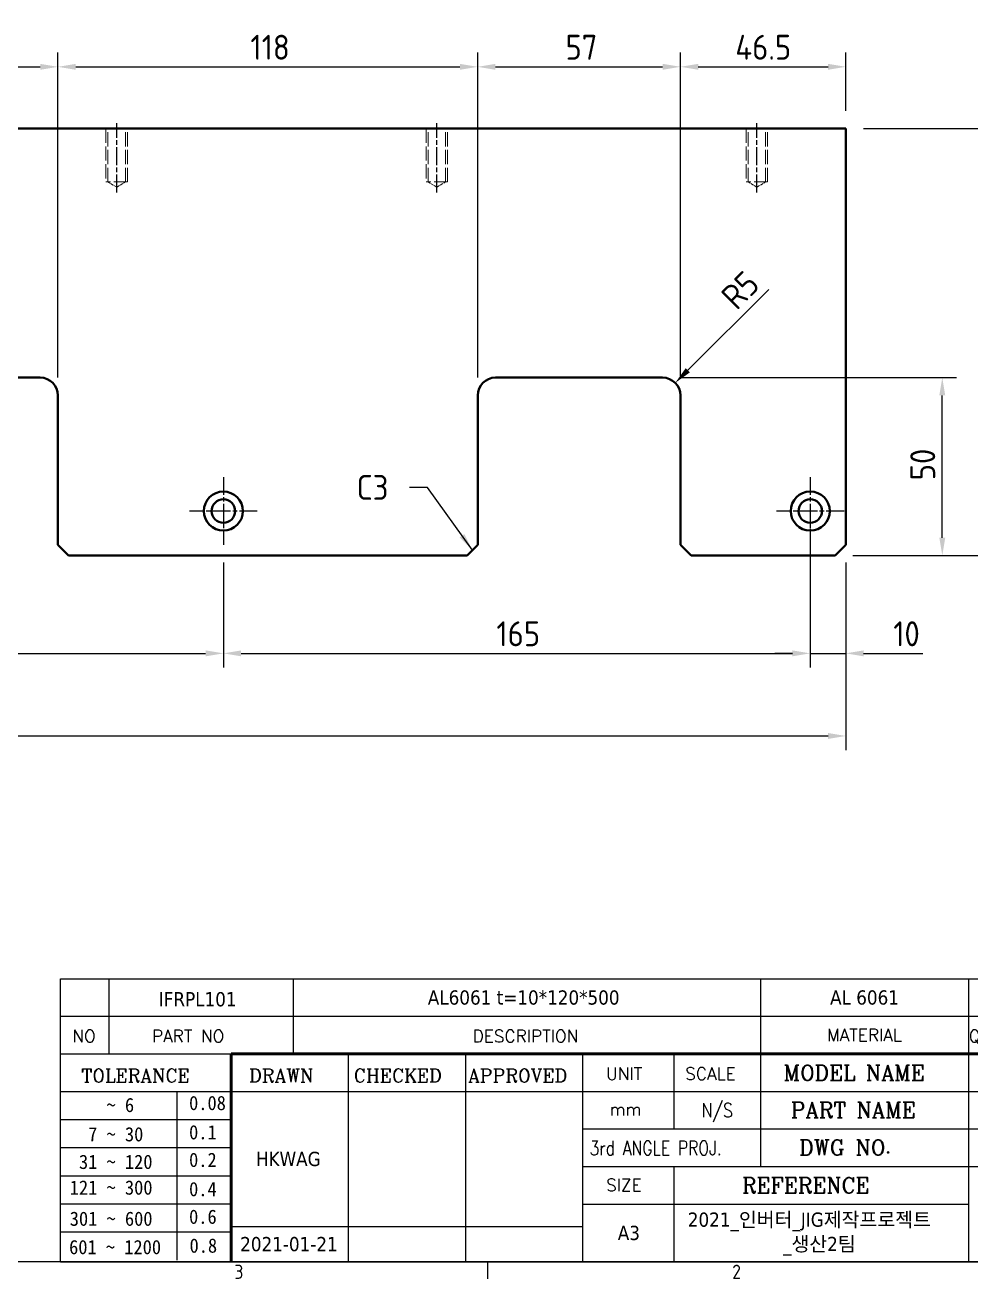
# Model space of a CAD drawing. Header units: millimetres. Extents: x 0 to 840, y 0 to 594.
# Drawn here: x 430 to 696, y 15.2 to 367.6 of the extents above; entities that cross this region are included whole.
import ezdxf
from ezdxf.enums import TextEntityAlignment as Align

# ---------------------------------------------------------------- set-up
doc = ezdxf.new("R2010")
doc.units = ezdxf.units.MM
doc.header["$LTSCALE"] = 2
doc.linetypes.add('CHAIN', pattern=[0.35429999999999995, 0.2362, -0.0295, 0.0591, -0.0295])
doc.linetypes.add('DASHED', pattern=[0.2067, 0.1654, -0.0413])
doc.layers.get('0').update_dxf_attribs({"color": 3, "lineweight": 25})
for name, color, linetype, lineweight in [('가려진 것(ISO)', 2, 'DASHED', 18), ('가시적인 것(ISO)', 3, 'Continuous', 40), ('경계(ISO)', 7, 'Continuous', 25), ('기호(ISO)', 5, 'Continuous', 25), ('제목(ISO)', 5, 'Continuous', 50), ('중심 표식(ISO)', 1, 'Continuous', 25), ('중심선(ISO)', 1, 'Continuous', 25), ('치수(ISO)', 2, 'Continuous', 25)]:
    doc.layers.add(name, color=color, linetype=linetype, lineweight=lineweight)
doc.styles.add('HAN_291', font='')
doc.styles.add('RC_284', font='ROMANC.shx')
doc.styles.add('RC_287', font='ROMANC.shx')
doc.styles.add('RC_292', font='ROMANC.shx')
doc.styles.add('문자 텍스트_PSTEK_POSCO', font='isocp.shx')
doc.styles.add('치수 텍스트_PSTEK_POSCO', font='isocp.shx')
doc.styles.add('텍스트 스타일198', font='tahoma.ttf')
doc.styles.add('텍스트 스타일333', font='ROMANC.shx', dxfattribs={"width": 0.800000011920929})
doc.styles.get('HAN_291').set_extended_font_data('GulimChe')
doc.dimstyles.new('치수_PSTEK_POSCO', dxfattribs={"dimscale": 2, "dimtxt": 3.5, "dimasz": 2.5, "dimexe": 2, "dimexo": 2.5, "dimgap": 1, "dimtad": 1, "dimrnd": 1e-08, "dimdsep": 46, "dimtxsty": '치수 텍스트_PSTEK_POSCO', "dimcen": 0.09, "dimdle": 10, "dimclrd": 7, "dimclre": 7, "dimclrt": 2, "dimadec": 1, "dimazin": 2, "dimtfac": 1, "dimtmove": 0, "dimatfit": 3, "dimfxl": 0, "dimtolj": 1, "dimlwd": -1, "dimlwe": -1, "dimarcsym": 0})
doc.dimstyles.new('치수_PSTEK_POSCO$7', dxfattribs={"dimscale": 2, "dimtxt": 3.5, "dimasz": 2.5, "dimexe": 2, "dimexo": 2.5, "dimgap": 1, "dimtad": 1, "dimrnd": 1e-08, "dimdsep": 46, "dimtxsty": '치수 텍스트_PSTEK_POSCO', "dimcen": 0.09, "dimdle": 10, "dimclrd": 7, "dimclre": 7, "dimclrt": 2, "dimadec": 1, "dimazin": 2, "dimtfac": 1, "dimtmove": 0, "dimatfit": 3, "dimfxl": 0, "dimtolj": 1, "dimlwd": -1, "dimlwe": -1, "dimarcsym": 0})

# ---------------------------------------------------------------- blocks, each defined once
blk = doc.blocks.new('경계 Default Border')
at = {"layer": '경계(ISO)'}
blk.add_line((280, 10), (280, 7.599999904632568), dxfattribs=at)
at = {"layer": '경계(ISO)', "flags": 128}
blk.add_lwpolyline([(10, 10), (10, 287.0000076293945), (410, 287.0000076293945), (410, 10), (10, 10)], dxfattribs=at)
at = {"layer": '경계(ISO)', "color": 2, "char_height": 2.000000029802322, "attachment_point": 7, "style": '문자 텍스트_PSTEK_POSCO'}
for s, insert in [('3', (244.4456930345745, 7.580929648038)), ('2', (314.418492964537, 7.580929648038))]:
    blk.add_mtext(s, dxfattribs=dict(at, insert=insert))
blk = doc.blocks.new('제목 블록 PSTEK')
at = {"color": 180}
for p, q in [((182.475792979055, 11.79100474011392), (182.4757929790549, 51.56524660363496)), ((182.4757929790549, 51.56524660363496), (372.4757929537551, 51.56524660363496)), ((189.2651435055721, 51.56524660363496), (189.2651435055722, 41.00524660363494)), ((215.2152739891528, 41.00524660363494), (215.2152739891528, 51.56524660363496)), ((280.8758854511282, 51.56524660363496), (280.8758854511282, 41.00524660363494)), ((310.0881549537552, 51.56524660363496), (310.0881549537553, 41.00524660363494)), ((182.475792979055, 46.2852466036349), (372.4757929537551, 46.28524660363492)), ((182.475792979055, 41.00524660363493), (206.451475290024, 41.00524660363493)), ((222.9401812389276, 11.79100474011392), (222.9401812389276, 41.00524660363494)), ((239.4288871878316, 11.79100474011392), (239.4288871878316, 41.00524660363494)), ((255.9175931367356, 11.79100474011392), (255.9175931367356, 41.00524660363494)), ((268.6918866058747, 41.00524660363494), (268.6918866058747, 30.44524660363498)), ((280.8758854511282, 41.00524660363494), (280.8758854511282, 25.16524660363502)), ((310.088154953755, 41.00524660363494), (310.088154953755, 11.79100474011392)), ((182.475792979055, 35.72524660363497), (206.451475290024, 35.72524660363497)), ((198.8621818849491, 12.02524660363491), (198.8621818849491, 35.72524660363497)), ((206.451475290024, 35.72524660363497), (372.4757929537551, 35.72524660363497)), ((182.475792979055, 31.77524660363492), (206.451475290024, 31.77524660363492)), ((255.917593136736, 30.44524660363498), (372.4757929537552, 30.44524660363501)), ((182.475792979055, 27.82524660363487), (206.451475290024, 27.82524660363487)), ((255.9175931367359, 25.16524660363502), (372.4757929537552, 25.165246603635)), ((268.6918866058744, 25.16524660363502), (268.6918866058744, 11.79100474011392)), ((182.475792979055, 23.87524660363505), (206.451475290024, 23.87524660363505)), ((182.475792979055, 19.92524660363478), (206.451475290024, 19.92524660363478)), ((255.9175931367359, 19.88524660363481), (310.0881549537553, 19.88524660363481)), ((182.475792979055, 15.97524660363496), (206.451475290024, 15.97524660363496)), ((206.451475290024, 16.74100474011396), (255.9175931367359, 16.74100474011396)), ((182.475792979055, 11.79100474011392), (372.4757929537551, 11.79100474011389))]:
    blk.add_line(p, q, dxfattribs=at)
at = {"color": 7, "lineweight": 50}
for p, q in [((206.4514752900237, 11.79100474011392), (206.4514752900237, 41.00524660363494)), ((206.451475290024, 41.00524660363494), (372.4757929537551, 41.00524660363496))]:
    blk.add_line(p, q, dxfattribs=at)
at = {"layer": '제목(ISO)', "lineweight": 18}
blk.add_line((182.475792979055, 35.72500474011393), (182.475792979055, 11.79100474011392), dxfattribs=at)
at = {"color": 2}
for s, height, style, p in [('NO', 1.742399930953979, 'RC_284', (184.135398793432, 42.62317362549192)), ('PART NO', 1.742399930953979, 'RC_284', (195.3359407378685, 42.62317362549192)), ('DESCRIPTION', 1.742399930953979, 'RC_284', (240.4025565652523, 42.62317362549192)), ("Q'TY", 1.742399930953979, 'RC_284', (310.1440786515383, 42.62317362549192)), (' TOLERANCE', 1.899999976158142, 'RC_287', (184.0872874387979, 37.00893196870329)), ('DRAWN', 1.899999976158142, 'RC_287', (208.9766620976279, 37.00893196870329)), ('CHECKED', 1.899999976158142, 'RC_287', (223.6856844514997, 37.00893196870329)), ('APPROVED', 1.899999976158142, 'RC_287', (239.7795453577791, 37.00893196870329)), ('UNIT', 1.742399930953979, 'RC_284', (259.1652673287452, 37.34317362549218)), ('SCALE', 1.742399930953979, 'RC_284', (270.2934779252897, 37.34317362549218)), ('MODEL NAME', 2.178000062704086, 'RC_292', (284.096330289083, 37.25462520371384)), ('    ~ 6', 2.000000029802322, 'HAN_291', (183.7721304966814, 32.8176515608431)), ('0.08', 2.000000029802322, 'HAN_291', (200.5467345600617, 33.09873600004101)), ('mm', 1.742399930953979, 'RC_284', (259.6505418159997, 32.3543089683787)), ('PART NAME', 2.178000062704086, 'RC_292', (285.1416959765849, 32.03045329421792)), ('  7 ~ 30', 2.000000029802322, 'HAN_291', (183.7721304966814, 28.70538114822415)), ('0.1', 2.000000029802322, 'HAN_291', (200.5467345600617, 28.98646558742206)), (' DWG NO.', 2.178000062704086, 'RC_292', (284.8124284083233, 26.75045329421772)), (' 31 ~ 120', 2.000000029802322, 'HAN_291', (183.7721304966814, 24.82628181916237)), ('0.2', 2.000000029802322, 'HAN_291', (200.5467345600617, 25.10736625836028)), ('121 ~ 300', 2.000000029802322, 'HAN_291', (183.7721304966814, 21.21401206133254)), ('0.4', 2.000000029802322, 'HAN_291', (200.5467345600617, 20.99509650053045)), ('SIZE', 1.742399930953979, 'RC_284', (259.1652673287452, 21.69497768947366)), ('REFERENCE', 2.178000062704086, 'RC_292', (278.2741065029841, 21.43214925458022)), ('301 ~ 600', 2.000000029802322, 'HAN_291', (183.7721304966814, 16.83491273227077)), ('0.6', 2.000000029802322, 'HAN_291', (200.5467345600617, 17.11599717146868)), ('601 ~ 1200', 2.000000029802322, 'HAN_291', (183.6802025156883, 12.84759660881125)), ('0.8', 2.000000029802322, 'HAN_291', (200.6097246063884, 13.05732192299702))]:
    blk.add_text(s, height=height, dxfattribs=dict(at, style=style)).set_placement(p)
at = {"color": 2, "style": 'RC_284'}
blk.add_text('MATERIAL', height=1.742399930953979, dxfattribs=at).set_placement((295.4820202024417, 43.64524660363492), align=Align.MIDDLE_CENTER)
at = {"color": 7, "style": '텍스트 스타일333', "width": 0.7999999523162842}
blk.add_text('N/S', height=2.000000029802322, dxfattribs=at).set_placement((274.7838860285014, 33.08524660363496), align=Align.MIDDLE_CENTER)
at = {"color": 2, "style": '텍스트 스타일333', "width": 0.7999999523162842}
blk.add_text('3rd ANGLE PROJ.', height=2.000000029802322, dxfattribs=at).set_placement((256.8430306642954, 26.76148381654429))
at = {"layer": '제목(ISO)', "color": 7, "style": '텍스트 스타일198'}
for tag, p in [('부품_번호_001', (196.288022077091, 47.68071419841495)), ('설명_001', (234.1034832786905, 47.92245856837096)), ('재질_001', (290.6512612630799, 47.92591818687281)), ("3._Q'TY_001", (312.7051684940307, 47.92188863680521)), ('질량\\P3;_001', (350.2085769879711, 48.1643332325385)), ('1._MODEL_NAME_001', (329.5717078477552, 37.36524659519486)), ('제목_001', (337.4369082143915, 32.12134216388962)), ('부품_번호_001', (334.9472623303229, 26.80591818687283)), ('설계자_001', (209.9396160013646, 25.23446884679021)), ('프로젝트_001', (270.6505342157298, 16.70493829396579)), ('시트_크기_001', (260.807090429518, 14.83812566343425)), ('작성_날짜_001', (207.7280646059359, 13.26600473167383)), ('프로젝트_002', (284.0400464855292, 13.28105905531428))]:
    blk.add_attdef(tag, p, '', height=2.000000029802322, dxfattribs=at)
for tag, p in [('4._COLOR', (327.6805273250926, 48.92524660363493)), ('점검자', (231.1845342133799, 26.23312567187446)), ('엔지니어링_승인자', (247.673240162284, 26.23312567187446)), ('점검_날짜', (231.1845342133799, 14.26600474011394)), ('엔지니어링_승인_날짜', (247.6732401622839, 14.26600474011394))]:
    blk.add_attdef(tag, text='', height=2.000000029802322, dxfattribs=at).set_placement(p, align=Align.MIDDLE_CENTER)
blk = doc.blocks.new('*D31')
at = {"layer": 'Defpoints', "color": 0, "transparency": 16777216}
for p in [(335.7793928816888, 221.4881099551271), (485.7793928816888, 221.4881099551271), (485.7793928816888, 190.9881099551271)]:
    blk.add_point(p, dxfattribs=at)
at = {"layer": '치수(ISO)', "color": 7, "transparency": 16777216}
for p, q in [((335.7793928816888, 216.4881099551271), (335.7793928816888, 186.9881099551271)), ((485.7793928816888, 216.4881099551271), (485.7793928816888, 186.9881099551271)), ((340.7793928816888, 190.9881099551271), (480.7793928816888, 190.9881099551271))]:
    blk.add_line(p, q, dxfattribs=at)
for points in [[(340.7793928816888, 191.8214432884604), (340.7793928816888, 190.1547766217938), (335.7793928816888, 190.9881099551271)], [(480.7793928816888, 191.8214432884604), (480.7793928816888, 190.1547766217938), (485.7793928816888, 190.9881099551271)]]:
    blk.add_solid(points, dxfattribs=at)
at = {"layer": '치수(ISO)', "color": 2, "transparency": 16777216, "insert": (405.196636976177, 196.4881099551271), "char_height": 7, "attachment_point": 4, "style": '치수 텍스트_PSTEK_POSCO'}
blk.add_mtext('\\A1;150', dxfattribs=at)
blk = doc.blocks.new('*D32')
at = {"layer": 'Defpoints', "color": 0, "transparency": 16777216}
for p in [(650.7793928816888, 230.9881099551271), (485.7793928816888, 221.4881099551271), (650.7793928816888, 190.9881099551271)]:
    blk.add_point(p, dxfattribs=at)
at = {"layer": '치수(ISO)', "color": 7, "transparency": 16777216}
for p, q in [((650.7793928816888, 225.9881099551271), (650.7793928816888, 186.9881099551271)), ((485.7793928816888, 216.4881099551271), (485.7793928816888, 186.9881099551271)), ((490.7793928816888, 190.9881099551271), (645.7793928816888, 190.9881099551271))]:
    blk.add_line(p, q, dxfattribs=at)
for points in [[(490.7793928816888, 191.8214432884604), (490.7793928816888, 190.1547766217938), (485.7793928816888, 190.9881099551271)], [(645.7793928816888, 191.8214432884604), (645.7793928816888, 190.1547766217938), (650.7793928816888, 190.9881099551271)]]:
    blk.add_solid(points, dxfattribs=at)
at = {"layer": '치수(ISO)', "color": 2, "transparency": 16777216, "insert": (562.5544181348582, 196.4881099551271), "char_height": 7, "attachment_point": 4, "style": '치수 텍스트_PSTEK_POSCO'}
blk.add_mtext('\\A1;165', dxfattribs=at)
blk = doc.blocks.new('*D33')
at = {"layer": 'Defpoints', "color": 0, "transparency": 16777216}
for p in [(650.7793928816888, 230.9881099551271), (660.7793928816888, 221.4881099551271), (660.7793928816888, 190.9881099551271)]:
    blk.add_point(p, dxfattribs=at)
at = {"layer": '치수(ISO)', "color": 7, "transparency": 16777216}
for p, q in [((650.7793928816888, 225.9881099551271), (650.7793928816888, 186.9881099551271)), ((660.7793928816888, 216.4881099551271), (660.7793928816888, 186.9881099551271)), ((645.7793928816888, 190.9881099551271), (640.7793928816888, 190.9881099551271)), ((650.7793928816888, 190.9881099551271), (660.7793928816888, 190.9881099551271)), ((665.7793928816888, 190.9881099551271), (682.4275190051361, 190.9881099551271))]:
    blk.add_line(p, q, dxfattribs=at)
for points in [[(645.7793928816888, 191.8214432884604), (645.7793928816888, 190.1547766217938), (650.7793928816888, 190.9881099551271)], [(665.7793928816888, 191.8214432884604), (665.7793928816888, 190.1547766217938), (660.7793928816888, 190.9881099551271)]]:
    blk.add_solid(points, dxfattribs=at)
at = {"layer": '치수(ISO)', "color": 2, "transparency": 16777216, "insert": (674.1220071941125, 196.4881099551271), "char_height": 7, "attachment_point": 4, "style": '치수 텍스트_PSTEK_POSCO'}
blk.add_mtext('\\A1;10', dxfattribs=at)
blk = doc.blocks.new('*D37')
at = {"layer": 'Defpoints', "color": 0, "transparency": 16777216}
for p in [(439.2793928816888, 355.8510389916161), (382.2793928816888, 263.4881099551271), (439.2793928816888, 263.4881099551271)]:
    blk.add_point(p, dxfattribs=at)
at = {"layer": '치수(ISO)', "color": 7, "transparency": 16777216}
for p, q in [((382.2793928816888, 268.4881099551271), (382.2793928816888, 359.8510389916161)), ((439.2793928816888, 268.4881099551271), (439.2793928816888, 359.8510389916161)), ((387.2793928816888, 355.8510389916161), (434.2793928816888, 355.8510389916161))]:
    blk.add_line(p, q, dxfattribs=at)
for points in [[(387.2793928816888, 356.6843723249494), (387.2793928816888, 355.0177056582828), (382.2793928816888, 355.8510389916161)], [(434.2793928816888, 356.6843723249494), (434.2793928816888, 355.0177056582828), (439.2793928816888, 355.8510389916161)]]:
    blk.add_solid(points, dxfattribs=at)
at = {"layer": '치수(ISO)', "color": 2, "transparency": 16777216, "insert": (406.9493928816888, 361.3510389916161), "char_height": 7, "attachment_point": 4, "style": '치수 텍스트_PSTEK_POSCO'}
blk.add_mtext('\\A1;57', dxfattribs=at)
blk = doc.blocks.new('*D38')
at = {"layer": 'Defpoints', "color": 0, "transparency": 16777216}
for p in [(557.2793928816888, 355.8510389916161), (439.2793928816888, 263.4881099551271), (557.2793928816888, 263.4881099551271)]:
    blk.add_point(p, dxfattribs=at)
at = {"layer": '치수(ISO)', "color": 7, "transparency": 16777216}
for p, q in [((439.2793928816888, 268.4881099551271), (439.2793928816888, 359.8510389916161)), ((557.2793928816888, 268.4881099551271), (557.2793928816888, 359.8510389916161)), ((444.2793928816888, 355.8510389916161), (552.2793928816888, 355.8510389916161))]:
    blk.add_line(p, q, dxfattribs=at)
for points in [[(444.2793928816888, 356.6843723249494), (444.2793928816888, 355.0177056582828), (439.2793928816888, 355.8510389916161)], [(552.2793928816888, 356.6843723249494), (552.2793928816888, 355.0177056582828), (557.2793928816888, 355.8510389916161)]]:
    blk.add_solid(points, dxfattribs=at)
at = {"layer": '치수(ISO)', "color": 2, "transparency": 16777216, "insert": (493.3993928816888, 361.3510389916161), "char_height": 7, "attachment_point": 4, "style": '치수 텍스트_PSTEK_POSCO'}
blk.add_mtext('\\A1;118', dxfattribs=at)
blk = doc.blocks.new('*D39')
at = {"layer": 'Defpoints', "color": 0, "transparency": 16777216}
for p in [(614.2793928816888, 355.8510389916161), (557.2793928816888, 263.4881099551271), (614.2793928816888, 263.4881099551271)]:
    blk.add_point(p, dxfattribs=at)
at = {"layer": '치수(ISO)', "color": 7, "transparency": 16777216}
for p, q in [((557.2793928816888, 268.4881099551271), (557.2793928816888, 359.8510389916161)), ((614.2793928816888, 268.4881099551271), (614.2793928816888, 359.8510389916161)), ((562.2793928816888, 355.8510389916161), (609.2793928816888, 355.8510389916161))]:
    blk.add_line(p, q, dxfattribs=at)
for points in [[(562.2793928816888, 356.6843723249494), (562.2793928816888, 355.0177056582828), (557.2793928816888, 355.8510389916161)], [(609.2793928816888, 356.6843723249494), (609.2793928816888, 355.0177056582828), (614.2793928816888, 355.8510389916161)]]:
    blk.add_solid(points, dxfattribs=at)
at = {"layer": '치수(ISO)', "color": 2, "transparency": 16777216, "insert": (581.9493928816889, 361.3510389916161), "char_height": 7, "attachment_point": 4, "style": '치수 텍스트_PSTEK_POSCO'}
blk.add_mtext('\\A1;57', dxfattribs=at)
blk = doc.blocks.new('*D40')
at = {"layer": 'Defpoints', "color": 0, "transparency": 16777216}
for p in [(660.7793928816888, 355.8510389916161), (660.7793928816888, 338.4881099551271), (614.2793928816888, 263.4881099551271)]:
    blk.add_point(p, dxfattribs=at)
at = {"layer": '치수(ISO)', "color": 7, "transparency": 16777216}
for p, q in [((614.2793928816888, 268.4881099551271), (614.2793928816888, 359.8510389916161)), ((660.7793928816888, 343.4881099551271), (660.7793928816888, 359.8510389916161)), ((619.2793928816888, 355.8510389916161), (655.7793928816888, 355.8510389916161))]:
    blk.add_line(p, q, dxfattribs=at)
for points in [[(619.2793928816888, 356.6843723249494), (619.2793928816888, 355.0177056582828), (614.2793928816888, 355.8510389916161)], [(655.7793928816888, 356.6843723249494), (655.7793928816888, 355.0177056582828), (660.7793928816888, 355.8510389916161)]]:
    blk.add_solid(points, dxfattribs=at)
at = {"layer": '치수(ISO)', "color": 2, "transparency": 16777216, "insert": (629.7044181348584, 361.3510389916161), "char_height": 7, "attachment_point": 4, "style": '치수 텍스트_PSTEK_POSCO'}
blk.add_mtext('\\A1;46.5', dxfattribs=at)
blk = doc.blocks.new('*D42')
at = {"layer": 'Defpoints', "color": 0, "transparency": 16777216}
for p in [(609.2793928816888, 268.4881099551271), (687.9018904882954, 268.4881099551271), (657.7793928816889, 218.4881099551271)]:
    blk.add_point(p, dxfattribs=at)
at = {"layer": '치수(ISO)', "color": 7, "transparency": 16777216}
for p, q in [((614.2793928816888, 268.4881099551271), (691.9018904882954, 268.4881099551271)), ((687.9018904882953, 223.4881099551271), (687.9018904882954, 263.4881099551271)), ((662.7793928816889, 218.4881099551271), (691.9018904882953, 218.4881099551271))]:
    blk.add_line(p, q, dxfattribs=at)
for points in [[(687.068557154962, 263.4881099551271), (688.7352238216288, 263.4881099551271), (687.9018904882954, 268.4881099551271)], [(687.0685571549619, 223.4881099551271), (688.7352238216287, 223.4881099551271), (687.9018904882953, 218.4881099551271)]]:
    blk.add_solid(points, dxfattribs=at)
at = {"layer": '치수(ISO)', "color": 2, "transparency": 16777216, "insert": (682.4018904882953, 239.6353540496153), "char_height": 7, "attachment_point": 4, "rotation": 90, "style": '치수 텍스트_PSTEK_POSCO'}
blk.add_mtext('\\A1;50', dxfattribs=at)
blk = doc.blocks.new('*D43')
at = {"layer": 'Defpoints', "color": 0, "transparency": 16777216}
for p in [(612.814926787622, 267.0236438610592), (609.2793928816886, 263.4881099551271)]:
    blk.add_point(p, dxfattribs=at)
at = {"layer": '치수(ISO)', "color": 7, "transparency": 16777216}
blk.add_line((639.0907888579691, 293.2995059313971), (616.3504606935553, 270.5591777669913), dxfattribs=at)
blk.add_solid([(615.7612050425666, 271.1484334179802), (616.939716344544, 269.9699221160024), (612.814926787622, 267.0236438610592)], dxfattribs=at)
at = {"layer": '치수(ISO)', "color": 2, "transparency": 16777216, "insert": (627.642765783933, 289.6296574504157), "char_height": 7, "attachment_point": 4, "rotation": 44.999999999989896, "style": '치수 텍스트_PSTEK_POSCO'}
blk.add_mtext('\\A1;R5', dxfattribs=at)
blk = doc.blocks.new('*D44')
at = {"layer": 'Defpoints', "color": 0, "transparency": 16777216}
for p in [(160.7793928816888, 221.4881099551271), (660.7793928816888, 221.4881099551271), (660.7793928816888, 167.77101465677)]:
    blk.add_point(p, dxfattribs=at)
at = {"layer": '치수(ISO)', "color": 7, "transparency": 16777216}
for p, q in [((160.7793928816888, 216.4881099551271), (160.7793928816888, 163.77101465677)), ((660.7793928816888, 216.4881099551271), (660.7793928816888, 163.77101465677)), ((165.7793928816888, 167.77101465677), (655.7793928816888, 167.77101465677))]:
    blk.add_line(p, q, dxfattribs=at)
for points in [[(165.7793928816888, 168.6043479901033), (165.7793928816888, 166.9376813234366), (160.7793928816888, 167.77101465677)], [(655.7793928816888, 168.6043479901033), (655.7793928816888, 166.9376813234366), (660.7793928816888, 167.77101465677)]]:
    blk.add_solid(points, dxfattribs=at)
at = {"layer": '치수(ISO)', "color": 2, "transparency": 16777216, "insert": (404.476636976177, 173.27101465677), "char_height": 7, "attachment_point": 4, "style": '치수 텍스트_PSTEK_POSCO'}
blk.add_mtext('\\A1;500', dxfattribs=at)
blk = doc.blocks.new('*D45')
at = {"layer": 'Defpoints', "color": 0, "transparency": 16777216}
for p in [(660.7793928816888, 338.4881099551271), (709.7454439542342, 338.4881099551271), (657.7793928816889, 218.4881099551271)]:
    blk.add_point(p, dxfattribs=at)
at = {"layer": '치수(ISO)', "color": 7, "transparency": 16777216}
for p, q in [((665.7793928816888, 338.4881099551271), (713.7454439542342, 338.4881099551271)), ((709.7454439542341, 223.488109955127), (709.7454439542342, 333.4881099551271)), ((662.7793928816889, 218.4881099551271), (713.7454439542341, 218.488109955127))]:
    blk.add_line(p, q, dxfattribs=at)
for points in [[(708.9121106209009, 333.4881099551271), (710.5787772875676, 333.4881099551271), (709.7454439542342, 338.4881099551271)], [(708.9121106209008, 223.488109955127), (710.5787772875675, 223.488109955127), (709.7454439542341, 218.488109955127)]]:
    blk.add_solid(points, dxfattribs=at)
at = {"layer": '치수(ISO)', "color": 2, "transparency": 16777216, "insert": (704.2447549778561, 272.8853540496153), "char_height": 7, "attachment_point": 4, "rotation": 90, "style": '치수 텍스트_PSTEK_POSCO'}
blk.add_mtext('\\A1;120', dxfattribs=at)

msp = doc.modelspace()

# ---------------------------------------------------------------- linework, layer by layer
at = {"layer": '가려진 것(ISO)', "ltscale": 12.09482383728027}
for p, q in [((452.7793928816888, 338.4881099551271), (452.7793928816888, 323.4881099551271)), ((453.3208928816888, 323.4881099551271), (453.3208928816888, 338.4881099551271)), ((458.2378928816888, 323.4881099551271), (458.2378928816888, 338.4881099551271)), ((458.7793928816888, 323.4881099551271), (458.7793928816888, 338.4881099551271)), ((542.7793928816889, 338.4881099551271), (542.7793928816889, 323.4881099551271)), ((543.3208928816888, 323.4881099551271), (543.3208928816888, 338.4881099551271)), ((548.2378928816888, 323.4881099551271), (548.2378928816888, 338.4881099551271)), ((548.7793928816889, 323.4881099551271), (548.7793928816889, 338.4881099551271)), ((632.7793928816889, 338.488109955127), (632.7793928816889, 323.488109955127)), ((633.3208928816887, 323.488109955127), (633.3208928816887, 338.488109955127)), ((638.2378928816888, 323.488109955127), (638.2378928816888, 338.488109955127)), ((638.7793928816888, 323.488109955127), (638.7793928816888, 338.488109955127))]:
    msp.add_line(p, q, dxfattribs=at)
at = {"layer": '가려진 것(ISO)', "ltscale": 11.39910221099854}
for p, q in [((458.7793928816888, 323.4881099551271), (452.7793928816888, 323.4881099551271)), ((548.7793928816888, 323.4881099551271), (542.7793928816889, 323.4881099551271)), ((638.7793928816888, 323.488109955127), (632.7793928816889, 323.488109955127))]:
    msp.add_line(p, q, dxfattribs=at)
at = {"layer": '가려진 것(ISO)', "ltscale": 2.73139500617981}
for p, q in [((455.7793928816888, 322.0108941232478), (453.3208928816888, 323.4881099551271)), ((455.7793928816888, 322.0108941232478), (458.2378928816888, 323.4881099551271)), ((545.7793928816888, 322.0108941232478), (543.3208928816888, 323.4881099551271)), ((545.7793928816888, 322.0108941232478), (548.2378928816888, 323.4881099551271)), ((635.7793928816888, 322.0108941232478), (633.3208928816887, 323.4881099551271)), ((635.7793928816888, 322.0108941232478), (638.2378928816888, 323.4881099551271))]:
    msp.add_line(p, q, dxfattribs=at)
at = {"layer": '가시적인 것(ISO)'}
for p, q in [((660.7793928816888, 338.488109955127), (160.7793928816888, 338.4881099551271)), ((660.7793928816888, 221.4881099551271), (660.7793928816888, 338.488109955127)), ((387.2793928816888, 268.4881099551271), (434.2793928816888, 268.4881099551271)), ((562.2793928816888, 268.4881099551271), (609.2793928816888, 268.4881099551271)), ((439.2793928816888, 263.4881099551271), (439.2793928816888, 221.4881099551271)), ((557.2793928816888, 221.4881099551271), (557.2793928816888, 263.4881099551271)), ((614.2793928816888, 263.4881099551271), (614.2793928816888, 221.4881099551271)), ((442.2793928816888, 218.4881099551271), (439.2793928816888, 221.4881099551271)), ((557.2793928816888, 221.4881099551271), (554.2793928816888, 218.4881099551271)), ((617.2793928816889, 218.4881099551271), (614.2793928816888, 221.4881099551271)), ((660.7793928816888, 221.4881099551271), (657.7793928816889, 218.4881099551271)), ((442.2793928816888, 218.4881099551271), (554.2793928816888, 218.4881099551271)), ((617.2793928816889, 218.4881099551271), (657.7793928816889, 218.4881099551271))]:
    msp.add_line(p, q, dxfattribs=at)
for centre, radius in [((485.7793928816888, 230.9881099551271), 5.5), ((650.7793928816888, 230.9881099551271), 5.5), ((485.7793928816888, 230.9881099551271), 3.3), ((650.7793928816888, 230.9881099551271), 3.3)]:
    msp.add_circle(centre, radius, dxfattribs=at)
for centre, radius, start, end in [((434.2793928816888, 263.4881099551271), 4.999999999999993, 0, 90), ((562.2793928816889, 263.4881099551271), 5.000000000000036, 90.00000000000081, 180), ((609.2793928816888, 263.4881099551271), 5.000000000000009, 0, 90)]:
    msp.add_arc(centre, radius, start, end, dxfattribs=at)
at = {"layer": '중심 표식(ISO)', "linetype": 'CHAIN', "ltscale": 10.55637073516846}
for p, q in [((485.7793928816888, 240.4881099551271), (485.7793928816888, 221.4881099551271)), ((650.7793928816888, 240.4881099551271), (650.7793928816888, 221.4881099551271)), ((495.2793928816888, 230.9881099551271), (476.2793928816888, 230.9881099551271)), ((660.2793928816889, 230.9881099551271), (641.2793928816888, 230.9881099551271))]:
    msp.add_line(p, q, dxfattribs=at)
at = {"layer": '중심선(ISO)', "linetype": 'CHAIN', "ltscale": 10.82151317596436}
for p, q in [((455.7793928816888, 320.5108941232478), (455.7793928816888, 339.9881099551271)), ((545.7793928816888, 320.5108941232478), (545.7793928816888, 339.9881099551271)), ((635.7793928816888, 320.5108941232478), (635.7793928816888, 339.9881099551271))]:
    msp.add_line(p, q, dxfattribs=at)

# ---------------------------------------------------------------- block references
at = {"xscale": 2, "yscale": 2, "zscale": 2}
msp.add_blockref('경계 Default Border', (0, 0), dxfattribs=at)
ref = msp.add_blockref('제목 블록 PSTEK', (75.04841409248968, -3.58200948022779), dxfattribs=dict(xscale=2, yscale=2, zscale=2))
ref.add_attrib('설계자_001', 'HKWAG', (494.9276460952188, 46.88692821335263), dxfattribs={"layer": '제목(ISO)', "color": 7, "height": 4.000000059604645, "style": '텍스트 스타일198'})
ref.add_attrib('프로젝트_001', '2021_인버터_JIG제작프로젝트', (616.3494825239492, 29.82786710770379), dxfattribs={"layer": '제목(ISO)', "color": 7, "height": 4.000000059604645, "style": '텍스트 스타일198'})
ref.add_attrib('시트_크기_001', 'A3', (596.6625949515255, 26.09424184664072), dxfattribs={"layer": '제목(ISO)', "color": 7, "height": 4.000000059604645, "style": '텍스트 스타일198'})
ref.add_attrib('작성_날짜_001', '2021-01-21', (490.5045433043615, 22.94999998311987), dxfattribs={"layer": '제목(ISO)', "color": 7, "height": 4.000000059604645, "style": '텍스트 스타일198'})
ref.add_attrib('재질_001', 'AL 6061', (656.3509366186496, 92.26982689351783), dxfattribs={"layer": '제목(ISO)', "color": 7, "height": 4.000000059604645, "style": '텍스트 스타일198'})
ref.add_attrib('설명_001', 'AL6061 t=10*120*500', (543.2553806498706, 92.26290765651414), dxfattribs={"layer": '제목(ISO)', "color": 7, "height": 4.000000059604645, "style": '텍스트 스타일198'})
ref.add_attrib('부품_번호_001', 'IFRPL101', (467.6244582466717, 91.77941891660211), dxfattribs={"layer": '제목(ISO)', "color": 7, "height": 4.000000059604645, "style": '텍스트 스타일198'})
ref.add_attrib('프로젝트_002', '_생산2팀', (643.1285070635479, 22.98010863040077), dxfattribs={"layer": '제목(ISO)', "color": 7, "height": 4.000000059604645, "style": '텍스트 스타일198'})

# ---------------------------------------------------------------- texts
at = {"layer": '기호(ISO)', "color": 2, "insert": (523.2511769036446, 237.6305941427532), "char_height": 6.99999988079071, "attachment_point": 4, "style": '치수 텍스트_PSTEK_POSCO'}
msp.add_mtext('{C3}', dxfattribs=at)

# ---------------------------------------------------------------- dimensions: what is measured, and where the dimension line sits
at = {"layer": '치수(ISO)', "color": 7}
for base, p1, p2, angle, override, picture, middle in [((439.2793928816888, 355.8510389916161), (382.2793928816888, 263.4881099551271), (439.2793928816888, 263.4881099551271), 180, {"dimdec": 2, "dimtp": 0, "dimtm": -0, "dimtdec": 2, "dimtofl": 0, "dimatfit": 1}, '*D37', (410.7993928816888, 355.8510389916161)), ((557.2793928816888, 355.8510389916161), (439.2793928816888, 263.4881099551271), (557.2793928816888, 263.4881099551271), 180, {"dimdec": 2, "dimtp": 0, "dimtm": -0, "dimtdec": 2, "dimtofl": 0, "dimatfit": 1}, '*D38', (498.2993928816888, 355.8510389916161)), ((614.2793928816888, 355.8510389916161), (557.2793928816888, 263.4881099551271), (614.2793928816888, 263.4881099551271), 180, {"dimdec": 2, "dimtp": 0, "dimtm": -0, "dimtdec": 2, "dimtofl": 0, "dimatfit": 1}, '*D39', (585.799392881689, 355.8510389916161)), ((660.7793928816888, 355.8510389916161), (614.2793928816888, 263.4881099551271), (660.7793928816888, 338.4881099551271), 180, {"dimdec": 2, "dimtp": 0, "dimtm": -0, "dimtdec": 2, "dimtofl": 0, "dimatfit": 1}, '*D40', (637.549392881689, 355.8510389916161)), ((709.7454439542342, 338.4881099551271), (657.7793928816889, 218.4881099551271), (660.7793928816888, 338.4881099551271), 270, {"dimdec": 2, "dimtp": 0, "dimtm": -0, "dimtdec": 2, "dimtofl": 0, "dimatfit": 1}, '*D45', (709.7454439542341, 278.4881099551271)), ((687.9018904882954, 268.4881099551271), (657.7793928816889, 218.4881099551271), (609.2793928816888, 268.4881099551271), 270, {"dimdec": 2, "dimtp": 0, "dimtm": -0, "dimtdec": 2, "dimtofl": 0, "dimatfit": 1}, '*D42', (687.9018904882953, 243.4881099551271)), ((650.7793928816888, 190.9881099551271), (485.7793928816888, 221.4881099551271), (650.7793928816888, 230.9881099551271), 180, {"dimdec": 2, "dimtp": 0, "dimtm": -0, "dimtdec": 2, "dimtofl": 0, "dimatfit": 1}, '*D32', (568.2993928816888, 190.9881099551271)), ((660.7793928816888, 190.9881099551271), (650.7793928816888, 230.9881099551271), (660.7793928816888, 221.4881099551271), 180, {"dimdec": 2, "dimtp": 0, "dimtm": -0, "dimtdec": 2, "dimtofl": 1, "dimatfit": 1}, '*D33', (677.2747630996244, 190.9881099551271)), ((660.7793928816888, 167.77101465677), (160.7793928816888, 221.4881099551271), (660.7793928816888, 221.4881099551271), 180, {"dimdec": 2, "dimtp": 0, "dimtm": -0, "dimtdec": 2, "dimtofl": 0, "dimatfit": 1}, '*D44', (410.7793928816888, 167.77101465677)), ((485.7793928816888, 190.9881099551271), (335.7793928816888, 221.4881099551271), (485.7793928816888, 221.4881099551271), 180, {"dimdec": 2, "dimtp": 0, "dimtm": -0, "dimtdec": 2, "dimtofl": 0, "dimatfit": 1}, '*D31', (410.7993928816888, 190.9881099551271))]:
    dim = msp.add_linear_dim(base=base, p1=p1, p2=p2, angle=angle, dimstyle='치수_PSTEK_POSCO', override=override, dxfattribs=at)
    dim.commit()
    dim.dimension.update_dxf_attribs({"geometry": picture, "text_midpoint": middle, "dimtype": 160})
dim = msp.add_radius_dim(center=(609.2793928816886, 263.4881099551271), mpoint=(612.814926787622, 267.0236438610592), dimstyle='치수_PSTEK_POSCO', override={"dimdec": 2, "dimcen": 0, "dimtp": 0, "dimtm": -0, "dimtdec": 2, "dimtofl": 0}, dxfattribs=at)
dim.commit()
dim.dimension.update_dxf_attribs({"geometry": '*D43', "text_midpoint": (634.6042141880271, 288.8129312614567), "dimtype": 164})

# ---------------------------------------------------------------- leaders
at = {"layer": '기호(ISO)', "color": 7, "annotation_type": 0, "has_hookline": 1, "hookline_direction": 1, "text_width": 8.316142532406916}
msp.add_leader([(555.7793928816888, 219.9881099551271), (543.1474817494545, 237.6305941427532), (538.1474817494545, 237.6305941427532)], dimstyle='치수_PSTEK_POSCO$7', override={"dimtad": 0}, dxfattribs=at)

doc.saveas('drawing.dxf')
